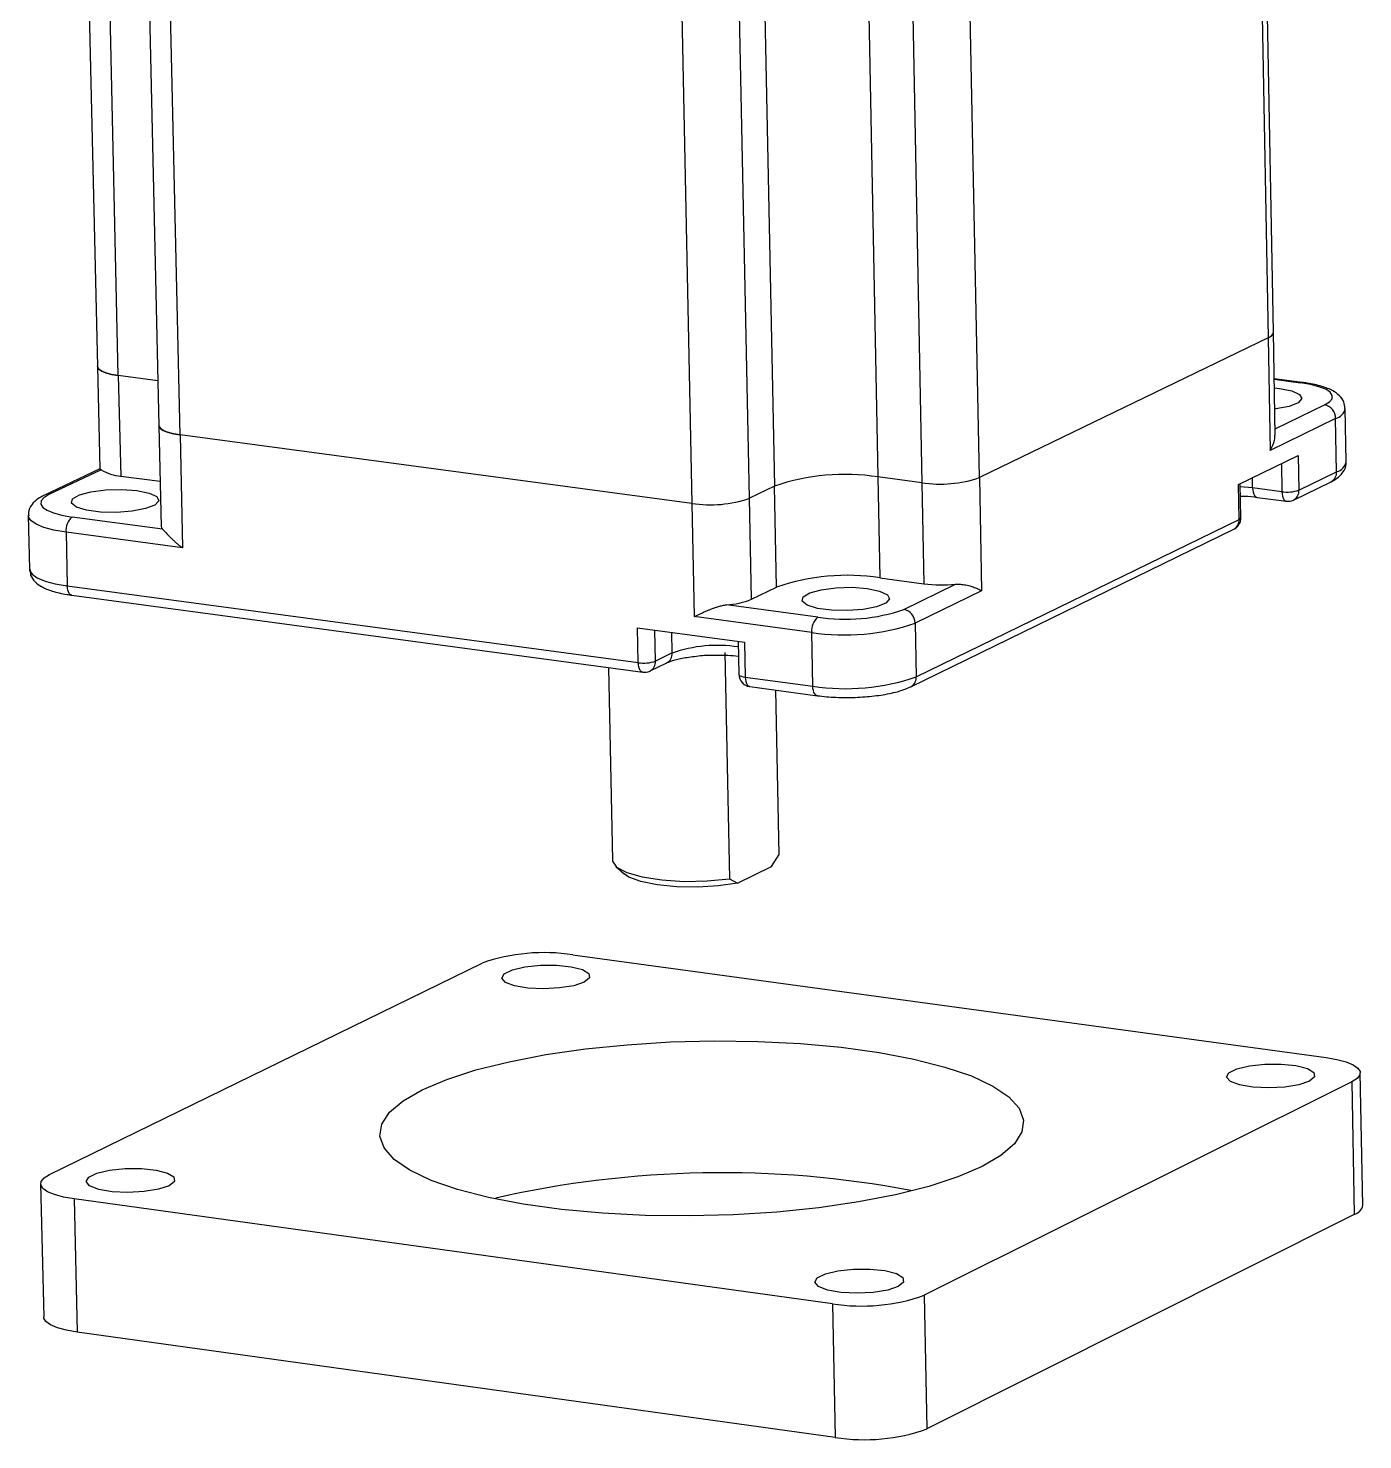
# Model space of a CAD drawing. Header units: millimetres. Extents: x 0 to 279, y 0 to 216.
# Drawn here: x 100.39 to 113.94, y 164.99 to 179.33 of the extents above; entities that cross this region are included whole.
import ezdxf

# ---------------------------------------------------------------- set-up
doc = ezdxf.new("R2010")
doc.units = ezdxf.units.MM

msp = doc.modelspace()

# ---------------------------------------------------------------- linework, layer by layer
at = {"color": 7, "linetype": 'Continuous', "lineweight": 25}
for p, q in [((112.795, 186.345), (112.983, 176.183)), ((113.037, 176.239), (112.849, 186.399)), ((100.858, 186.061), (101.091, 175.892)), ((101.304, 175.8), (101.072, 185.972)), ((101.486, 185.48), (101.717, 175.289)), ((101.931, 175.196), (101.701, 185.391)), ((108.816, 184.982), (109.02, 174.77)), ((110.05, 174.762), (109.85, 184.975)), ((107.761, 184.891), (107.969, 174.675)), ((109.265, 184.924), (109.467, 174.71)), ((106.92, 184.722), (107.131, 174.5)), ((107.715, 174.553), (107.506, 184.772)), ((113.056, 175.195), (113.037, 176.239)), ((112.983, 176.183), (110.05, 174.762)), ((112.983, 176.183), (113.004, 175.039)), ((101.091, 175.892), (101.115, 174.851)), ((101.707, 175.746), (101.304, 175.8)), ((101.304, 175.8), (101.328, 174.778)), ((113.33, 175.729), (113.046, 175.767)), ((113.669, 175.363), (113.004, 175.039)), ((113.679, 174.821), (113.669, 175.363)), ((113.777, 174.922), (113.767, 175.464)), ((101.717, 175.289), (101.74, 174.266)), ((107.131, 174.5), (101.931, 175.196)), ((101.931, 175.196), (101.957, 174.049)), ((112.682, 174.692), (113.29, 174.988)), ((113.29, 174.988), (113.297, 174.634)), ((101.115, 174.852), (100.548, 174.582)), ((101.13, 174.842), (100.6, 174.59)), ((113.297, 174.634), (113.679, 174.821)), ((101.328, 174.778), (101.73, 174.725)), ((107.969, 174.675), (107.715, 174.553)), ((107.99, 173.65), (107.969, 174.675)), ((109.467, 174.71), (109.02, 174.77)), ((109.02, 174.77), (109.04, 173.744)), ((109.467, 174.71), (109.487, 173.684)), ((110.05, 174.762), (110.073, 173.613)), ((112.689, 174.338), (112.682, 174.692)), ((112.705, 174.355), (112.699, 174.7)), ((113.123, 174.619), (112.826, 174.658)), ((113.241, 174.534), (113.624, 174.721)), ((107.736, 173.527), (107.715, 174.553)), ((112.872, 174.562), (113.169, 174.522)), ((100.389, 174.376), (100.402, 173.832)), ((101.754, 174.239), (100.834, 174.362)), ((107.131, 174.5), (107.155, 173.35)), ((109.354, 172.638), (112.634, 174.238)), ((109.409, 172.739), (112.689, 174.338)), ((100.773, 174.208), (100.785, 173.664)), ((101.957, 174.049), (100.773, 174.208)), ((100.785, 173.664), (106.585, 172.883)), ((107.736, 173.527), (107.99, 173.65)), ((109.04, 173.744), (109.487, 173.684)), ((109.284, 173.424), (109.808, 173.679)), ((100.833, 173.568), (106.632, 172.786)), ((110.073, 173.613), (109.398, 173.285)), ((108.408, 173.345), (107.482, 173.469)), ((106.578, 173.238), (107.665, 173.092)), ((106.585, 172.883), (106.578, 173.238)), ((108.347, 173.19), (107.155, 173.35)), ((109.398, 173.285), (109.409, 172.739)), ((107.6, 173.101), (107.607, 172.765)), ((107.665, 173.092), (107.672, 172.736)), ((108.358, 172.644), (108.347, 173.19)), ((106.93, 172.981), (106.761, 172.898)), ((107.466, 172.986), (107.513, 170.686)), ((106.283, 172.833), (106.324, 170.874)), ((106.705, 172.798), (106.875, 172.88)), ((107.672, 172.736), (108.358, 172.644)), ((107.719, 172.639), (108.405, 172.547)), ((108.017, 170.933), (107.983, 172.604)), ((107.94, 170.812), (108.017, 170.933)), ((106.359, 170.811), (106.442, 170.737)), ((107.594, 170.642), (107.94, 170.812)), ((107.513, 170.686), (107.594, 170.642)), ((105.92, 169.915), (113.574, 168.871)), ((100.606, 167.683), (104.999, 169.831)), ((113.834, 168.625), (109.491, 166.456)), ((113.834, 168.625), (113.858, 167.277)), ((113.945, 167.369), (113.92, 168.717)), ((100.515, 167.588), (100.546, 166.236)), ((108.559, 166.37), (100.855, 167.435)), ((100.855, 167.435), (100.886, 166.082)), ((113.858, 167.277), (109.518, 165.099)), ((108.559, 166.37), (108.586, 165.012)), ((109.491, 166.456), (109.518, 165.099)), ((108.586, 165.012), (100.886, 166.082))]:
    msp.add_line(p, q, dxfattribs=at)
at = {"color": 8, "linetype": 'Continuous', "lineweight": 25}
for p, q in [((113.046, 175.761), (113.311, 175.726)), ((113.055, 175.257), (113.556, 175.501)), ((113.118, 174.904), (113.123, 174.619)), ((112.826, 174.658), (112.699, 174.67)), ((112.826, 174.658), (112.824, 174.761)), ((106.761, 172.898), (106.754, 173.214)), ((106.93, 172.981), (106.926, 173.191))]:
    msp.add_line(p, q, dxfattribs=at)
at = {"color": 7, "linetype": 'Continuous', "lineweight": 25, "flags": 128}
for points in [[(101.304, 175.8), (101.236, 175.811), (101.179, 175.826), (101.135, 175.844), (101.106, 175.864), (101.092, 175.886), (101.091, 175.892)], [(101.091, 175.892), (101.092, 175.886), (101.106, 175.864), (101.135, 175.844), (101.179, 175.826), (101.236, 175.811), (101.304, 175.8)], [(113.047, 175.675), (113.1, 175.669), (113.225, 175.644), (113.303, 175.607), (113.325, 175.565), (113.288, 175.523), (113.196, 175.486), (113.061, 175.46), (113.051, 175.459)], [(113.311, 175.726), (113.323, 175.73), (113.33, 175.729)], [(113.556, 175.501), (113.606, 175.532), (113.633, 175.564), (113.635, 175.597), (113.613, 175.63), (113.568, 175.66), (113.5, 175.686), (113.414, 175.709), (113.311, 175.726)], [(101.931, 175.196), (101.863, 175.208), (101.805, 175.223), (101.761, 175.241), (101.732, 175.261), (101.718, 175.283), (101.717, 175.289)], [(101.717, 175.289), (101.718, 175.283), (101.732, 175.261), (101.761, 175.241), (101.805, 175.223), (101.863, 175.208), (101.931, 175.196)], [(100.6, 174.59), (100.548, 174.558), (100.52, 174.526), (100.516, 174.492), (100.536, 174.46), (100.58, 174.43), (100.646, 174.403), (100.732, 174.38), (100.834, 174.362)], [(101.492, 174.631), (101.616, 174.606), (101.694, 174.569), (101.714, 174.527), (101.674, 174.484), (101.58, 174.447), (101.444, 174.421), (101.285, 174.408), (101.123, 174.412), (100.982, 174.431), (100.88, 174.463), (100.83, 174.503), (100.84, 174.546), (100.909, 174.587), (101.026, 174.619), (101.176, 174.638), (101.339, 174.643), (101.492, 174.631)], [(108.912, 173.636), (109.037, 173.61), (109.116, 173.573), (109.137, 173.53), (109.099, 173.487), (109.005, 173.45), (108.87, 173.423), (108.71, 173.411), (108.548, 173.415), (108.405, 173.434), (108.302, 173.466), (108.251, 173.507), (108.26, 173.55), (108.327, 173.591), (108.444, 173.623), (108.594, 173.643), (108.757, 173.648), (108.912, 173.636)], [(106.324, 170.874), (106.324, 170.866), (106.365, 170.805), (106.468, 170.75), (106.626, 170.706), (106.825, 170.675), (107.051, 170.661), (107.286, 170.665), (107.513, 170.686)], [(107.594, 170.642), (107.4, 170.615), (107.188, 170.602), (106.976, 170.606), (106.779, 170.625), (106.613, 170.658), (106.491, 170.704), (106.442, 170.737)], [(106.037, 169.637), (105.93, 169.601), (105.786, 169.578), (105.623, 169.569), (105.463, 169.577), (105.328, 169.6), (105.237, 169.635), (105.201, 169.678), (105.225, 169.722), (105.307, 169.762), (105.434, 169.793), (105.591, 169.809), (105.755, 169.809), (105.905, 169.794), (106.02, 169.764), (106.085, 169.724), (106.091, 169.68), (106.037, 169.637)], [(110.078, 167.764), (109.832, 167.658), (109.537, 167.562), (109.199, 167.477), (108.824, 167.404), (108.419, 167.345), (107.992, 167.302), (107.55, 167.274), (107.102, 167.263), (106.657, 167.268), (106.223, 167.29), (105.807, 167.328), (105.418, 167.382), (105.063, 167.45), (104.749, 167.531), (104.482, 167.624), (104.266, 167.726), (104.105, 167.837), (104.003, 167.953), (103.961, 168.073), (103.98, 168.194), (104.059, 168.315), (104.198, 168.432), (104.392, 168.544), (104.64, 168.649), (104.935, 168.745), (105.273, 168.829), (105.646, 168.901), (106.049, 168.959), (106.474, 169.002), (106.913, 169.03), (107.358, 169.041), (107.8, 169.035), (108.232, 169.014), (108.645, 168.976), (109.032, 168.923), (109.386, 168.856), (109.7, 168.775), (109.969, 168.684), (110.186, 168.582), (110.349, 168.472), (110.454, 168.356), (110.499, 168.236), (110.483, 168.115), (110.406, 167.994), (110.27, 167.877), (110.078, 167.764)], [(113.403, 168.631), (113.297, 168.595), (113.153, 168.571), (112.989, 168.562), (112.829, 168.57), (112.693, 168.594), (112.6, 168.629), (112.562, 168.672), (112.586, 168.717), (112.667, 168.757), (112.794, 168.788), (112.951, 168.804), (113.115, 168.804), (113.266, 168.789), (113.383, 168.759), (113.449, 168.719), (113.456, 168.674), (113.403, 168.631)], [(113.574, 168.871), (113.683, 168.852), (113.775, 168.827), (113.846, 168.798), (113.895, 168.765), (113.918, 168.73), (113.916, 168.694), (113.887, 168.659), (113.834, 168.625)], [(100.855, 167.435), (100.747, 167.454), (100.655, 167.479), (100.585, 167.508), (100.538, 167.542), (100.516, 167.577), (100.521, 167.613), (100.551, 167.649), (100.606, 167.683)], [(101.819, 167.569), (101.711, 167.533), (101.565, 167.509), (101.401, 167.5), (101.24, 167.508), (101.105, 167.532), (101.013, 167.567), (100.977, 167.611), (101.003, 167.656), (101.086, 167.696), (101.215, 167.727), (101.373, 167.744), (101.538, 167.744), (101.689, 167.728), (101.804, 167.698), (101.869, 167.658), (101.874, 167.613), (101.819, 167.569)], [(109.226, 166.547), (109.119, 166.51), (108.973, 166.486), (108.808, 166.477), (108.646, 166.485), (108.509, 166.509), (108.416, 166.545), (108.379, 166.589), (108.404, 166.634), (108.486, 166.675), (108.614, 166.706), (108.773, 166.723), (108.939, 166.723), (109.09, 166.707), (109.207, 166.676), (109.273, 166.636), (109.28, 166.59), (109.226, 166.547)], [(100.886, 166.082), (100.778, 166.101), (100.687, 166.126), (100.616, 166.156), (100.569, 166.189), (100.548, 166.225), (100.546, 166.236)]]:
    msp.add_lwpolyline(points, dxfattribs=at)
at = {"color": 8, "linetype": 'Continuous', "lineweight": 25, "flags": 128}
for points in [[(112.826, 174.658), (112.828, 174.635), (112.832, 174.613), (112.838, 174.595), (112.846, 174.58), (112.856, 174.569), (112.867, 174.563), (112.872, 174.562)], [(113.123, 174.619), (113.125, 174.595), (113.129, 174.574), (113.135, 174.555), (113.143, 174.54), (113.153, 174.53), (113.164, 174.524), (113.169, 174.522)], [(100.773, 174.208), (100.65, 174.229), (100.548, 174.256), (100.468, 174.289), (100.415, 174.325), (100.391, 174.364), (100.389, 174.375)], [(100.402, 173.832), (100.403, 173.82), (100.428, 173.781), (100.481, 173.745), (100.56, 173.712), (100.663, 173.685), (100.785, 173.664)], [(100.833, 173.568), (100.828, 173.569), (100.816, 173.575), (100.806, 173.586), (100.798, 173.601), (100.791, 173.619), (100.787, 173.641), (100.785, 173.664)], [(106.632, 172.786), (106.627, 172.787), (106.616, 172.793), (106.606, 172.804), (106.598, 172.819), (106.591, 172.838), (106.587, 172.859), (106.585, 172.883)], [(107.607, 172.765), (107.608, 172.762), (107.612, 172.756), (107.621, 172.75), (107.634, 172.744), (107.652, 172.74), (107.672, 172.736)], [(107.672, 172.736), (107.674, 172.713), (107.678, 172.691), (107.684, 172.672), (107.693, 172.657), (107.703, 172.647), (107.714, 172.641), (107.719, 172.639)], [(108.405, 172.547), (108.399, 172.548), (108.388, 172.554), (108.378, 172.565), (108.37, 172.58), (108.364, 172.599), (108.36, 172.62), (108.358, 172.644)]]:
    msp.add_lwpolyline(points, dxfattribs=at)
at = {"color": 7, "linetype": 'Continuous', "lineweight": 25}
for centre, radius, start, end in [((112.966, 176.254), 0.073, 283.5131, 348.3194), ((113.528, 175.363), 0.141, 0.0746, 78.7965), ((101.349, 175.182), 0.404, 237.2668, 267.0015), ((108.685, 172.59), 2.205, 81.2814, 108.9575), ((109.653, 175.919), 1.223, 261.2647, 288.9778), ((107.317, 175.712), 1.226, 261.2773, 288.9651), ((113.178, 174.978), 0.363, 261.2332, 289.0244), ((113.186, 174.649), 0.127, 262.3963, 295.9973), ((100.948, 174.228), 0.176, 130.2514, 186.4528), ((101.78, 174.269), 0.0398, 183.796, 228.8947), ((112.578, 174.352), 0.128, 296.0377, 1.1092), ((108.706, 171.574), 2.196, 81.2463, 109.0296), ((109.674, 175.182), 1.509, 262.8768, 275.0921), ((107.435, 174.268), 0.8, 273.3415, 292.1086), ((108.687, 175.152), 1.829, 261.2251, 289.0631), ((109.256, 173.284), 0.142, 0.1608, 78.6635), ((108.525, 173.209), 0.179, 130.7856, 186.283), ((108.682, 175.357), 2.193, 261.2192, 289.0744), ((106.641, 173.244), 0.366, 261.2295, 289.0693), ((106.649, 172.913), 0.128, 262.3128, 295.8708), ((107.736, 172.767), 0.129, 181.1661, 262.2784), ((108.693, 174.806), 2.188, 261.2004, 289.1128), ((105.627, 168.034), 1.903, 81.1417, 109.2617), ((107.433, 157.322), 10.379, 79.3387, 102.7675), ((113.828, 167.392), 0.119, 284.74, 349.1422), ((108.856, 168.244), 1.897, 260.9858, 289.5537), ((108.884, 166.876), 1.887, 260.9394, 289.649)]:
    msp.add_arc(centre, radius, start, end, dxfattribs=at)
at = {"color": 8, "linetype": 'Continuous', "lineweight": 25}
for centre, radius, start, end in [((113.639, 175.49), 0.13, 283.5354, 348.9304), ((113.574, 174.814), 0.105, 298.2375, 3.9622), ((113.648, 174.948), 0.131, 283.7203, 348.4805), ((100.587, 174.498), 0.0922, 81.7868, 115.1768), ((113.192, 174.627), 0.105, 298.2417, 3.9754), ((112.584, 174.331), 0.105, 298.2485, 3.9965), ((112.684, 174.359), 0.022, 283.7527, 348.4694), ((106.825, 172.973), 0.105, 297.6403, 4.2186), ((107.391, 171.646), 1.412, 81.4296, 109.0656), ((106.655, 172.891), 0.106, 298.2049, 4.2035), ((109.304, 172.731), 0.106, 298.2417, 4.1121)]:
    msp.add_arc(centre, radius, start, end, dxfattribs=at)
at = {"color": 7, "linetype": 'Continuous', "lineweight": 25}
for points, knots in [([(113.762, 175.465), (113.761, 175.488), (113.757, 175.538), (113.707, 175.6), (113.636, 175.651), (113.53, 175.692), (113.419, 175.717), (113.346, 175.727), (113.33, 175.729)], [0, 0, 0, 0, 0.116438, 0.268061, 0.442149, 0.677868, 0.926884, 1, 1, 1, 1]), ([(113.004, 175.039), (113.004, 175.039), (113.025, 175.074), (113.053, 175.132), (113.053, 175.178), (113.053, 175.195)], [0, 0, 0, 0, 0.007031, 0.631919, 1, 1, 1, 1]), ([(101.115, 174.852), (101.116, 174.852), (101.116, 174.853), (101.119, 174.851), (101.125, 174.847), (101.128, 174.844), (101.13, 174.842)], [0, 0, 0, 0, 0.13552, 0.563944, 0.780314, 1, 1, 1, 1]), ([(113.624, 174.721), (113.644, 174.732), (113.69, 174.756), (113.744, 174.809), (113.781, 174.877), (113.774, 174.915), (113.772, 174.923)], [0, 0, 0, 0, 0.267258, 0.603678, 0.9201, 1, 1, 1, 1]), ([(100.548, 174.582), (100.527, 174.571), (100.48, 174.546), (100.425, 174.495), (100.386, 174.426), (100.393, 174.385), (100.394, 174.375)], [0, 0, 0, 0, 0.259213, 0.591396, 0.899754, 1, 1, 1, 1]), ([(112.701, 174.575), (112.716, 174.575), (112.777, 174.574), (112.831, 174.567), (112.872, 174.562)], [0, 0, 0, 0, 0.241593, 1, 1, 1, 1]), ([(101.754, 174.239), (101.756, 174.237), (101.761, 174.231), (101.771, 174.22), (101.784, 174.206), (101.797, 174.192), (101.813, 174.175), (101.83, 174.157), (101.851, 174.138), (101.873, 174.117), (101.899, 174.094), (101.926, 174.072), (101.946, 174.057), (101.956, 174.049), (101.957, 174.049)], [0, 0, 0, 0, 0.057404, 0.173631, 0.232824, 0.318066, 0.403973, 0.491628, 0.579765, 0.682267, 0.785347, 0.890083, 0.995339, 1, 1, 1, 1]), ([(100.407, 173.832), (100.408, 173.811), (100.409, 173.762), (100.458, 173.699), (100.529, 173.648), (100.632, 173.606), (100.743, 173.581), (100.816, 173.57), (100.833, 173.568)], [0, 0, 0, 0, 0.109339, 0.263522, 0.437603, 0.670972, 0.923545, 1, 1, 1, 1]), ([(109.808, 173.679), (109.822, 173.679), (109.842, 173.68), (109.868, 173.678), (109.89, 173.676), (109.914, 173.672), (109.94, 173.666), (109.964, 173.66), (109.988, 173.652), (110.011, 173.643), (110.034, 173.633), (110.054, 173.623), (110.067, 173.616), (110.073, 173.613), (110.073, 173.613)], [0, 0, 0, 0, 0.115161, 0.173616, 0.23281, 0.318054, 0.403962, 0.491618, 0.579758, 0.682261, 0.785343, 0.890081, 0.995339, 1, 1, 1, 1]), ([(107.155, 173.35), (107.155, 173.35), (107.165, 173.355), (107.185, 173.365), (107.215, 173.379), (107.247, 173.394), (107.279, 173.408), (107.309, 173.421), (107.338, 173.432), (107.368, 173.443), (107.402, 173.454), (107.433, 173.462), (107.461, 173.467), (107.475, 173.469), (107.482, 173.469)], [0, 0, 0, 0, 0.004661, 0.107255, 0.210332, 0.314985, 0.420227, 0.50571, 0.591614, 0.679058, 0.767162, 0.882575, 0.94083, 1, 1, 1, 1]), ([(106.875, 172.88), (106.887, 172.885), (106.921, 172.9), (107.014, 172.926), (107.155, 172.948), (107.267, 172.96), (107.326, 172.959), (107.328, 172.959)], [0, 0, 0, 0, 0.151665, 0.412764, 0.69479, 0.990163, 1, 1, 1, 1]), ([(107.328, 172.959), (107.384, 172.96), (107.481, 172.962), (107.568, 172.953), (107.604, 172.949)], [0, 0, 0, 0, 0.586784, 1, 1, 1, 1]), ([(108.405, 172.547), (108.436, 172.543), (108.526, 172.533), (108.691, 172.526), (108.89, 172.533), (109.077, 172.555), (109.237, 172.589), (109.316, 172.622), (109.354, 172.638)], [0, 0, 0, 0, 0.095894, 0.280313, 0.463698, 0.647548, 0.833828, 1, 1, 1, 1])]:
    msp.add_open_spline(points, degree=3, knots=knots, dxfattribs=at)

doc.saveas('drawing.dxf')
